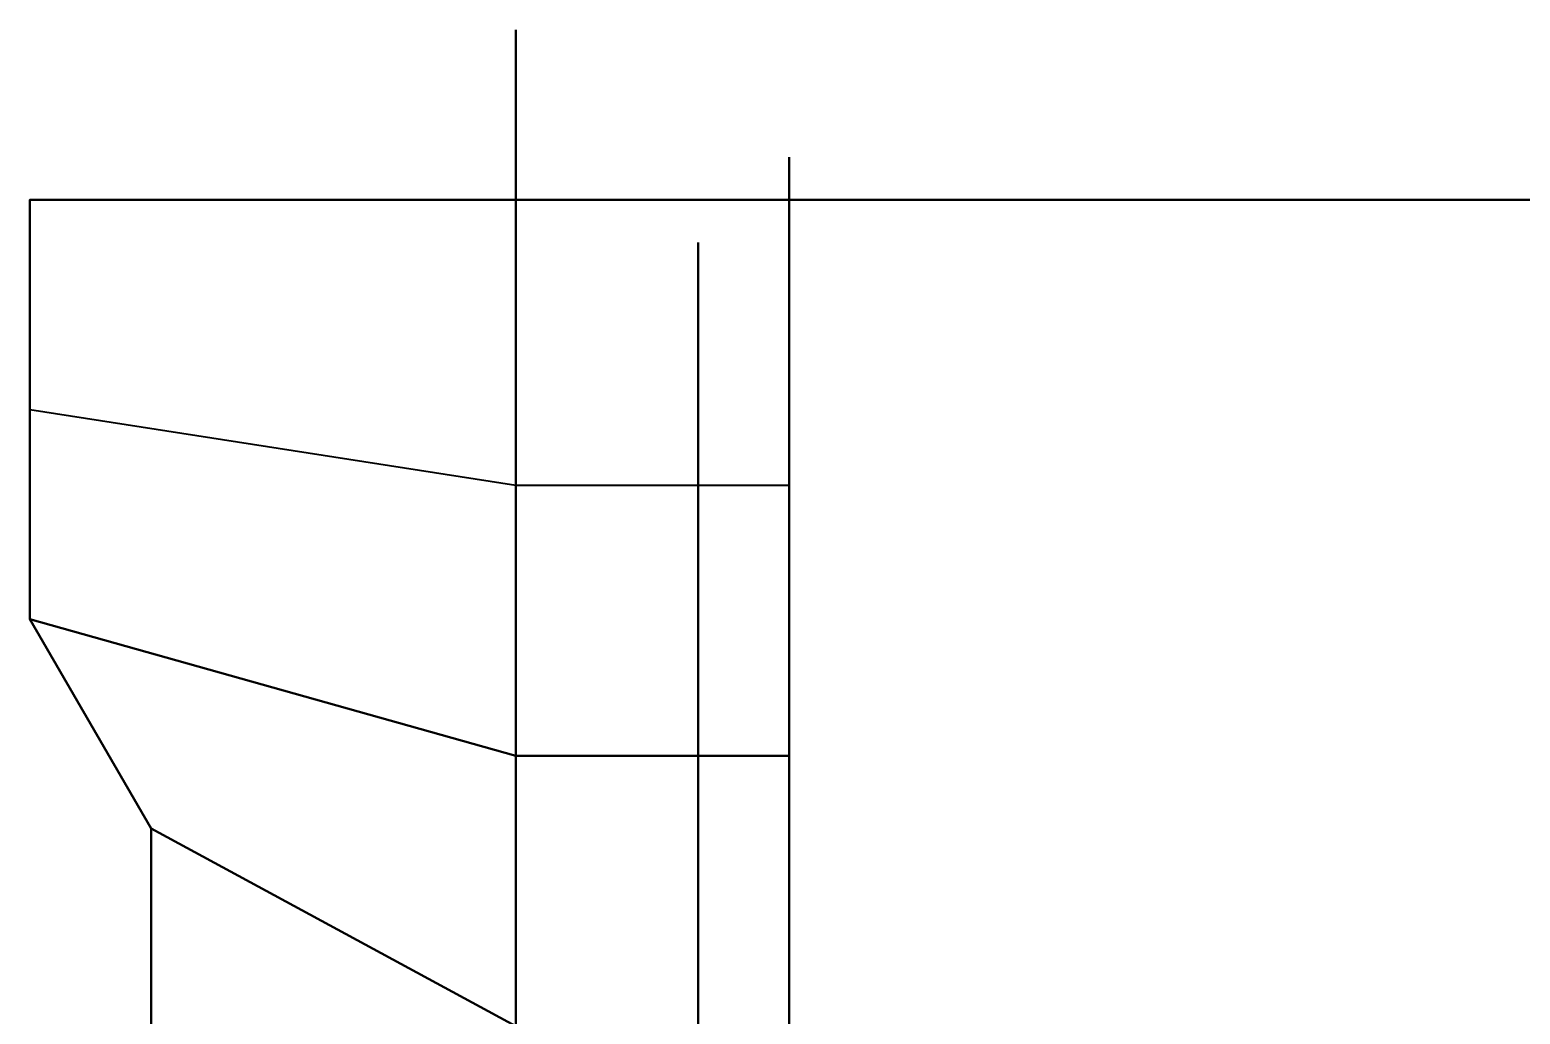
# Model space of a CAD drawing. Header units: millimetres. Extents: x -40.9 to 40.9, y -39.3 to 9.4.
# Drawn here: x -35.5 to -10.97, y -7.44 to 8.76 of the extents above; entities that cross this region are included whole.
import ezdxf

# ---------------------------------------------------------------- set-up
doc = ezdxf.new("R2010")
doc.units = ezdxf.units.MM
doc.layers.add('CUBE2', color=7, linetype='Continuous')
doc.styles.add('Annotative', font='arial.ttf')

msp = doc.modelspace()

# ---------------------------------------------------------------- hatches: boundary and pattern name
at = {"extrusion": (0, 1, 0)}
h = msp.add_hatch(color=256, dxfattribs=at)
h.dxf.hatch_style = 1
h.paths.add_polyline_path([(-35.5, 17.966), (-27.5, 17.966), (-27.5, 15.466), (-24.5, 15.466), (-24.5, 17.966), (-23, 17.966), (-23, -8.034), (23, -8.034), (23, 17.966), (24.5, 17.966), (24.5, 15.466), (27.5, 15.466), (27.5, 17.966), (35.5, 17.966), (35.5, -14.034), (-35.5, -14.034)])

# ---------------------------------------------------------------- linework, layer by layer
at = {"extrusion": (0, 1, 0), "elevation": 5.96}
msp.add_lwpolyline([(-35.5, 17.966), (-27.5, 17.966), (-27.5, 15.466), (-24.5, 15.466), (-24.5, 17.966), (-23, 17.966), (-23, -8.034), (23, -8.034), (23, 17.966), (24.5, 17.966), (24.5, 15.466), (27.5, 15.466), (27.5, 17.966), (35.5, 17.966), (35.5, -14.034), (-35.5, -14.034)], close=True, dxfattribs=at)
at = {"layer": 'CUBE2'}
for points, invisible_edges in [([(-35.5, 5.96, 17.966), (-35.5, 2.51, 17.966), (-27.5, 8.757, 17.966)], 14), ([(-35.5, 2.51, 17.966), (-33.5, -4.39, 17.966), (-27.5, 8.757, 17.966)], 15), ([(-33.5, -4.39, 17.966), (-27.5, -15.993, 17.966), (-27.5, 8.757, 17.966)], 13), ([(-27.5, 8.757, 15.466), (-27.5, -15.993, 15.466), (-24.5, -15.993, 15.466)], 12), ([(-27.5, 8.757, 17.966), (-27.5, -15.993, 17.966), (-27.5, -15.993, 15.466)], 12), ([(-27.5, 8.757, 17.966), (-27.5, -15.993, 15.466), (-27.5, 8.757, 15.466)], 13), ([(-23, 5.257, 5.966), (-23, 2.91, -8.034), (-23, 6.66, -8.034)], 13), ([(-23, 6.66, -8.034), (-23, 2.91, -8.034), (0, -15.993, -8.034)], 14), ([(-35.5, 2.51, 13.966), (-35.5, 5.96, 13.966), (-35.5, 5.96, 9.966)], 12), ([(-35.5, 5.96, 9.966), (-35.5, 2.51, 9.966), (-35.5, 2.51, 13.966)], 12), ([(-35.5, 2.51, 17.966), (-35.5, 5.96, 17.966), (-35.5, 5.96, 13.966)], 12), ([(-35.5, 5.96, 13.966), (-35.5, 2.51, 13.966), (-35.5, 2.51, 17.966)], 12), ([(-23, 1.34, 17.966), (-24.5, 5.257, 17.966), (-24.5, -15.993, 17.966)], 13), ([(-24.5, -15.993, 17.966), (-24.5, 5.257, 17.966), (-24.5, -15.993, 15.466)], 2), ([(-23, 5.257, 5.966), (-23, -15.993, 15.466), (-23, -15.993, 5.966)], 1), ([(-23, 5.257, 5.966), (-23, -15.993, 5.966), (-23, -4.59, -8.034)], 14), ([(-23, 5.257, 5.966), (-23, -4.59, -8.034), (-23, -0.84, -8.034)], 13), ([(-23, 5.257, 5.966), (-23, -0.84, -8.034), (-23, 2.91, -8.034)], 13), ([(-23, 2.91, -8.034), (-23, -0.84, -8.034), (0, -15.993, -8.034)], 14), ([(-35.5, 2.51, 17.966), (-35.5, -0.94, 17.966), (-33.5, -4.39, 17.966)], 12), ([(-35.5, -0.94, -14.034), (-35.5, 2.51, -14.034), (-27.5, 1.26, -14.034)], 12), ([(-35.5, -0.94, -10.034), (-35.5, 2.51, -10.034), (-35.5, 2.51, -14.034)], 12), ([(-35.5, 2.51, -14.034), (-35.5, -0.94, -14.034), (-35.5, -0.94, -10.034)], 12), ([(-35.5, -0.94, -6.034), (-35.5, 2.51, -6.034), (-35.5, 2.51, -10.034)], 12), ([(-35.5, 2.51, -10.034), (-35.5, -0.94, -10.034), (-35.5, -0.94, -6.034)], 12), ([(-35.5, -0.94, -2.034), (-35.5, 2.51, -2.034), (-35.5, 2.51, -6.034)], 12), ([(-35.5, 2.51, -6.034), (-35.5, -0.94, -6.034), (-35.5, -0.94, -2.034)], 12), ([(-35.5, -0.94, 1.966), (-35.5, 2.51, 1.966), (-35.5, 2.51, -2.034)], 12), ([(-35.5, 2.51, -2.034), (-35.5, -0.94, -2.034), (-35.5, -0.94, 1.966)], 12), ([(-35.5, -0.94, 1.966), (-35.5, -0.94, 5.966), (-35.5, 2.51, 5.966)], 12), ([(-35.5, 2.51, 5.966), (-35.5, 2.51, 1.966), (-35.5, -0.94, 1.966)], 12), ([(-35.5, -0.94, 9.966), (-35.5, 2.51, 9.966), (-35.5, 2.51, 5.966)], 12), ([(-35.5, 2.51, 5.966), (-35.5, -0.94, 5.966), (-35.5, -0.94, 9.966)], 12), ([(-35.5, -0.94, 13.966), (-35.5, 2.51, 13.966), (-35.5, 2.51, 9.966)], 12), ([(-35.5, 2.51, 9.966), (-35.5, -0.94, 9.966), (-35.5, -0.94, 13.966)], 12), ([(-35.5, -0.94, 17.966), (-35.5, 2.51, 17.966), (-35.5, 2.51, 13.966)], 12), ([(-35.5, 2.51, 13.966), (-35.5, -0.94, 13.966), (-35.5, -0.94, 17.966)], 12), ([(-27.5, 1.26, -14.034), (-27.5, -3.19, -14.034), (-35.5, -0.94, -14.034)], 12), ([(-27.5, 1.26, -14.034), (-24.5, 1.26, -14.034), (-24.5, -3.19, -14.034)], 12), ([(-27.5, 1.26, -14.034), (-24.5, -3.19, -14.034), (-27.5, -3.19, -14.034)], 1), ([(-23, -15.993, 17.966), (-23, 1.34, 17.966), (-24.5, -15.993, 17.966)], 2), ([(-24.5, 1.26, -14.034), (-23, 1.26, -14.034), (-23, -3.19, -14.034)], 12), ([(-24.5, 1.26, -14.034), (-23, -3.19, -14.034), (-24.5, -3.19, -14.034)], 1), ([(-23, 1.34, 17.966), (-23, -15.993, 17.966), (-23, -15.993, 15.466)], 12), ([(-23, -15.993, 15.466), (-23, 1.34, 15.466), (-23, 1.34, 17.966)], 12), ([(0, -15.993, -14.034), (-23, -3.19, -14.034), (-23, 1.26, -14.034)], 13), ([(-33.5, -4.39, -14.034), (-35.5, -0.94, -14.034), (-27.5, -3.19, -14.034)], 12), ([(-33.5, -4.39, -10.034), (-35.5, -0.94, -10.034), (-35.5, -0.94, -14.034)], 12), ([(-35.5, -0.94, -14.034), (-33.5, -4.39, -14.034), (-33.5, -4.39, -10.034)], 12), ([(-33.5, -4.39, -6.034), (-35.5, -0.94, -6.034), (-35.5, -0.94, -10.034)], 12), ([(-35.5, -0.94, -10.034), (-33.5, -4.39, -10.034), (-33.5, -4.39, -6.034)], 12), ([(-33.5, -4.39, -2.034), (-35.5, -0.94, -2.034), (-35.5, -0.94, -6.034)], 12), ([(-35.5, -0.94, -6.034), (-33.5, -4.39, -6.034), (-33.5, -4.39, -2.034)], 12), ([(-33.5, -4.39, -2.034), (-33.5, -4.39, 1.966), (-35.5, -0.94, 1.966)], 12), ([(-35.5, -0.94, 1.966), (-35.5, -0.94, -2.034), (-33.5, -4.39, -2.034)], 12), ([(-33.5, -4.39, 1.966), (-33.5, -4.39, 5.966), (-35.5, -0.94, 5.966)], 12), ([(-35.5, -0.94, 5.966), (-35.5, -0.94, 1.966), (-33.5, -4.39, 1.966)], 12), ([(-33.5, -4.39, 9.966), (-35.5, -0.94, 9.966), (-35.5, -0.94, 5.966)], 12), ([(-35.5, -0.94, 5.966), (-33.5, -4.39, 5.966), (-33.5, -4.39, 9.966)], 12), ([(-33.5, -4.39, 13.966), (-35.5, -0.94, 13.966), (-35.5, -0.94, 9.966)], 12), ([(-35.5, -0.94, 9.966), (-33.5, -4.39, 9.966), (-33.5, -4.39, 13.966)], 12), ([(-33.5, -4.39, 17.966), (-35.5, -0.94, 17.966), (-35.5, -0.94, 13.966)], 12), ([(-35.5, -0.94, 13.966), (-33.5, -4.39, 13.966), (-33.5, -4.39, 17.966)], 12), ([(0, -15.993, -8.034), (-23, -0.84, -8.034), (-23, -4.59, -8.034)], 13), ([(-27.5, -3.19, -14.034), (-27.5, -7.64, -14.034), (-33.5, -4.39, -14.034)], 12), ([(-27.5, -3.19, -14.034), (-24.5, -3.19, -14.034), (-24.5, -7.64, -14.034)], 12), ([(-27.5, -3.19, -14.034), (-24.5, -7.64, -14.034), (-27.5, -7.64, -14.034)], 1), ([(-24.5, -3.19, -14.034), (-23, -3.19, -14.034), (-23, -7.64, -14.034)], 12), ([(-24.5, -3.19, -14.034), (-23, -7.64, -14.034), (-24.5, -7.64, -14.034)], 1), ([(0, -15.993, -14.034), (-23, -7.64, -14.034), (-23, -3.19, -14.034)], 13), ([(-33.5, -4.39, 17.966), (-33.5, -15.993, 17.966), (-27.5, -15.993, 17.966)], 12), ([(-33.5, -15.993, -14.034), (-33.5, -4.39, -14.034), (-27.5, -7.64, -14.034)], 12), ([(-33.5, -15.993, -10.034), (-33.5, -4.39, -10.034), (-33.5, -15.993, -14.034)], 2), ([(-33.5, -4.39, -10.034), (-33.5, -4.39, -14.034), (-33.5, -15.993, -14.034)], 12), ([(-33.5, -15.993, -6.034), (-33.5, -4.39, -6.034), (-33.5, -15.993, -10.034)], 2), ([(-33.5, -4.39, -6.034), (-33.5, -4.39, -10.034), (-33.5, -15.993, -10.034)], 12), ([(-33.5, -15.993, -2.034), (-33.5, -4.39, -2.034), (-33.5, -15.993, -6.034)], 2), ([(-33.5, -4.39, -2.034), (-33.5, -4.39, -6.034), (-33.5, -15.993, -6.034)], 12), ([(-33.5, -15.993, 1.966), (-33.5, -4.39, 1.966), (-33.5, -15.993, -2.034)], 2), ([(-33.5, -4.39, 1.966), (-33.5, -4.39, -2.034), (-33.5, -15.993, -2.034)], 12), ([(-33.5, -15.993, 5.966), (-33.5, -4.39, 5.966), (-33.5, -15.993, 1.966)], 2), ([(-33.5, -4.39, 5.966), (-33.5, -4.39, 1.966), (-33.5, -15.993, 1.966)], 12), ([(-33.5, -15.993, 9.966), (-33.5, -4.39, 9.966), (-33.5, -15.993, 5.966)], 2), ([(-33.5, -4.39, 9.966), (-33.5, -4.39, 5.966), (-33.5, -15.993, 5.966)], 12), ([(-33.5, -15.993, 13.966), (-33.5, -4.39, 13.966), (-33.5, -15.993, 9.966)], 2), ([(-33.5, -4.39, 13.966), (-33.5, -4.39, 9.966), (-33.5, -15.993, 9.966)], 12), ([(-33.5, -15.993, 17.966), (-33.5, -4.39, 17.966), (-33.5, -15.993, 13.966)], 2), ([(-33.5, -4.39, 17.966), (-33.5, -4.39, 13.966), (-33.5, -15.993, 13.966)], 12), ([(-23, -15.993, 5.966), (-23, -8.34, -8.034), (-23, -4.59, -8.034)], 13), ([(-23, -4.59, -8.034), (-23, -8.34, -8.034), (0, -15.993, -8.034)], 14)]:
    msp.add_3dface(points, dxfattribs=dict(at, invisible_edges=invisible_edges))

# ---------------------------------------------------------------- texts
at = {"extrusion": (0, 1, 0), "insert": (41.163, 0, 63.087), "char_height": 10, "attachment_point": 1, "text_direction": (-1, 0, 0), "style": 'Annotative'}
msp.add_mtext_dynamic_manual_height_columns('SEZIONE 2', width=83.04685, gutter_width=12.5, heights=[0], dxfattribs=at)

doc.saveas('drawing.dxf')
